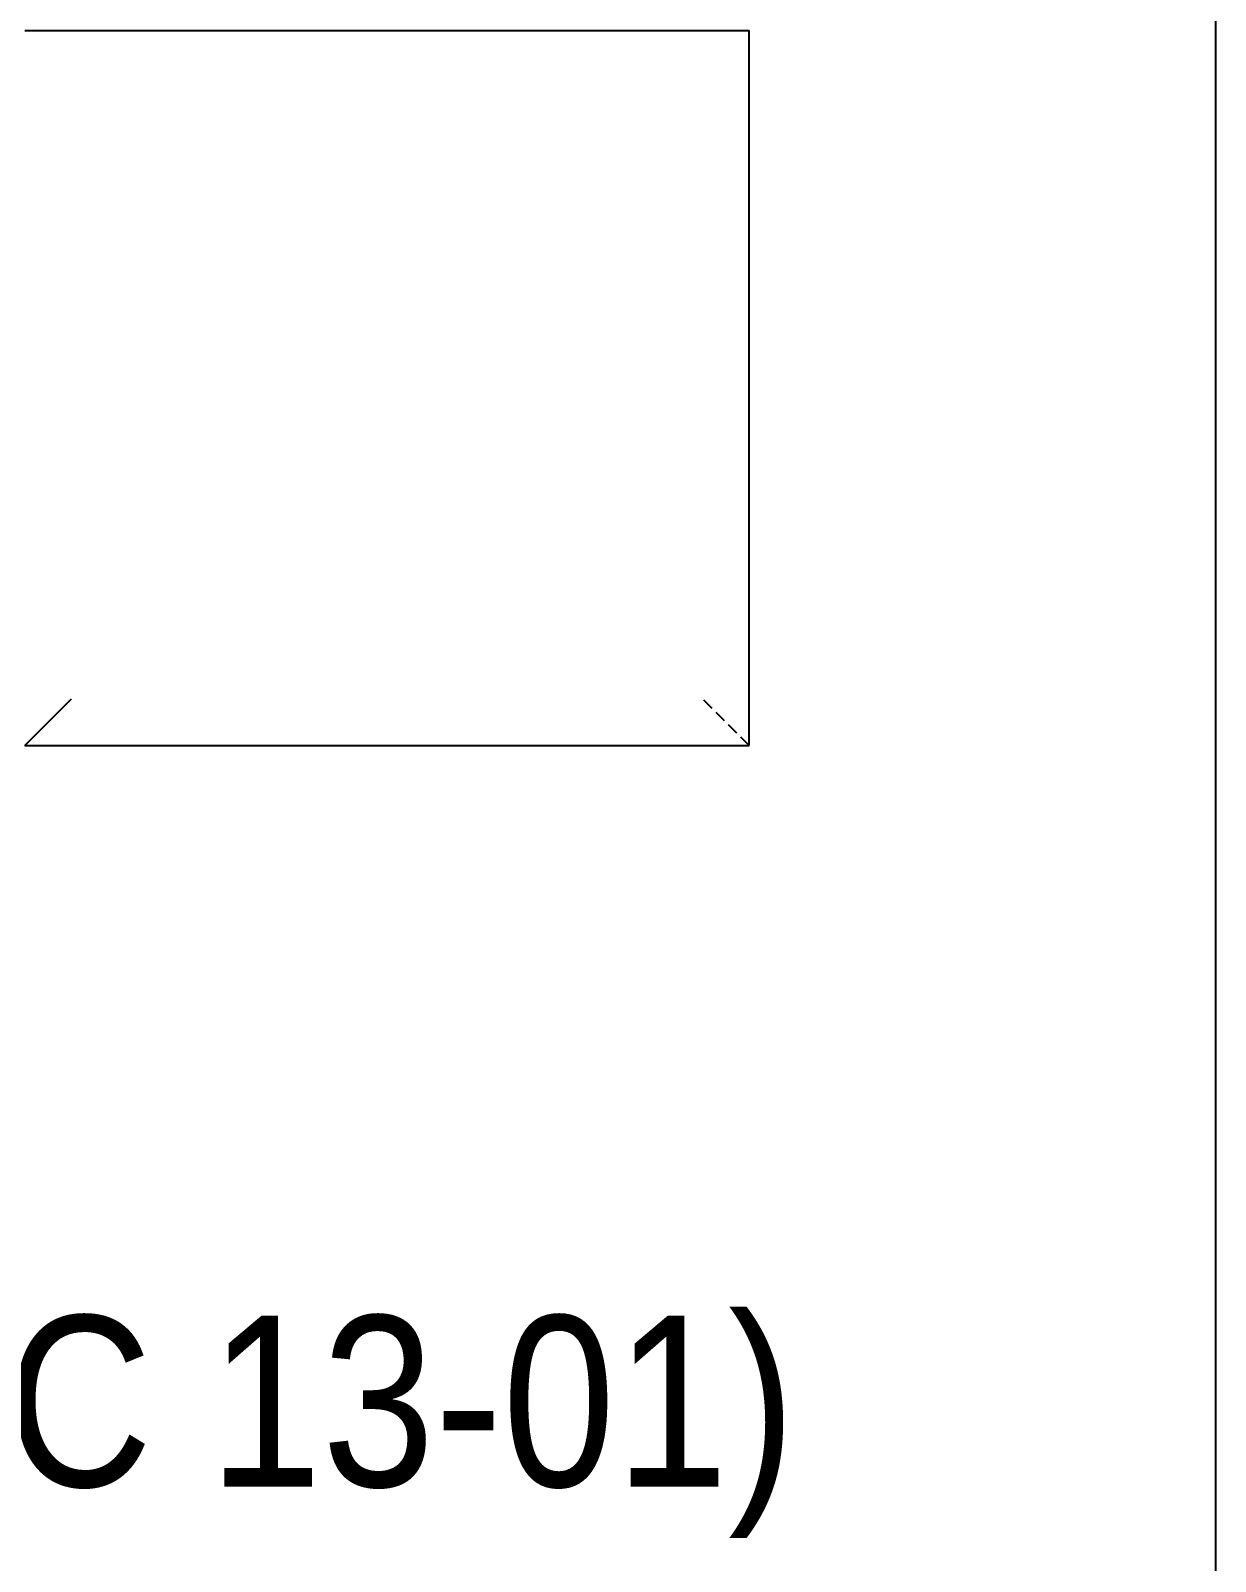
# Model space of a CAD drawing. Header units: inches. Extents: x -2661 to 42767, y -1222 to 9099.
# Drawn here: x 778.1 to 930.6, y 2090.5 to 2287.5 of the extents above; entities that cross this region are included whole.
import ezdxf

# ---------------------------------------------------------------- set-up
doc = ezdxf.new("R2010")
doc.units = ezdxf.units.IN
doc.header["$LTSCALE"] = 12
doc.header["$MEASUREMENT"] = 0
doc.linetypes.add('HIDDEN2', pattern=[0.1875, 0.125, -0.0625])
doc.layers.get('0').update_dxf_attribs({"linetype": 'CONTINUOUS'})
doc.layers.add('S-ANNO-GRID-NONPLOT', color=251, linetype='CONTINUOUS', plot=False)
doc.layers.add('S-ANNO-NONPLOT', color=253, linetype='CONTINUOUS', plot=False, transparency=0.5)
doc.layers.add('S-ANNO-NOTE', color=4, linetype='CONTINUOUS')
doc.styles.add('Arial', font='arial.ttf', dxfattribs={"width": 0.85})

# ---------------------------------------------------------------- blocks, each defined once
blk = doc.blocks.new('Se_24x36_STARTERS_GRID')
for p, q in [((-93.21, 0), (0, 0)), ((0, -92), (0, 0)), ((-93.21, -92), (-87.21, -86)), ((-93.21, -92), (0, -92))]:
    blk.add_line(p, q)
at = {"linetype": 'HIDDEN2'}
blk.add_line((0, -92), (-6, -86), dxfattribs=at)

msp = doc.modelspace()

# ---------------------------------------------------------------- linework, layer by layer
at = {"layer": 'S-ANNO-NONPLOT'}
msp.add_lwpolyline([(437.73642, 4172.00884), (930.57281, 4172.00884), (930.57281, 847.54657), (437.73642, 847.54657)], close=True, dxfattribs=at)

# ---------------------------------------------------------------- block references
at = {"layer": 'S-ANNO-GRID-NONPLOT'}
msp.add_blockref('Se_24x36_STARTERS_GRID', (870.57281, 2287.54657), dxfattribs=at)

# ---------------------------------------------------------------- texts
at = {"layer": 'S-ANNO-NOTE', "color": 2, "insert": (497.73642, 2093.54657), "char_height": 22, "width": 385.2088404, "attachment_point": 7, "style": 'Arial'}
msp.add_mtext('\\A1;CONCRETE WALLS (CC 13-01)', dxfattribs=at)

doc.saveas('drawing.dxf')
